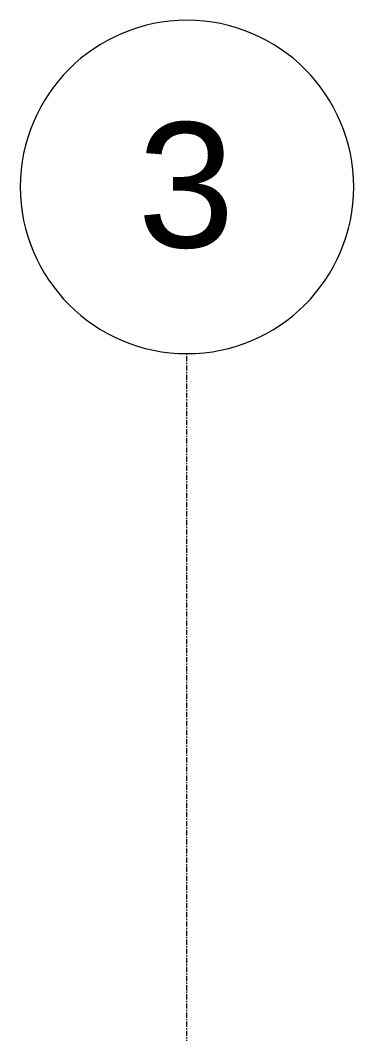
# Model space of a CAD drawing. Header units: inches. Extents: x -4061 to -1937, y 10959 to 12323.
# Drawn here: x -2843.3 to -2811.3, y 12225.1 to 12322.4 of the extents above; entities that cross this region are included whole.
import ezdxf

# ---------------------------------------------------------------- set-up
doc = ezdxf.new("R2010")
doc.units = ezdxf.units.IN
doc.header["$MEASUREMENT"] = 0
doc.linetypes.add('Grid Line 1_2_', pattern=[0.875, 0.5, -0.125, 0.125, -0.125])
for name, color, linetype, lineweight in [('0-1', 7, 'Continuous', 5), ('0-6', 165, 'Continuous', 5), ('S-GRID-1', 1, 'Grid Line 1_2_', 9), ('S-GRID-IDEN', 1, 'Continuous', 9), ('S-GRID-IDEN-1', 147, 'Continuous', 9)]:
    doc.layers.add(name, color=color, linetype=linetype, lineweight=lineweight)
doc.styles.add('Arial', font='arial.ttf', dxfattribs={"height": 12})

# ---------------------------------------------------------------- blocks, each defined once
blk = doc.blocks.new('Grid - Grid Head - Circle-50561-ENLARGED RCP - 1ST FLOOR PLAN - EAST')
at = {"layer": 'S-GRID-IDEN-1'}
for start, end in [(360, 180), (180, 360)]:
    blk.add_arc((0, 0), 0.25, start, end, dxfattribs=at)
blk = doc.blocks.new('CTR - 1st Phase - Shell_rvt-1-ENLARGED RCP - 1ST FLOOR PLAN - EAST')
at = {"layer": 'S-GRID-1'}
blk.add_line((-2827.324, 10958.723), (-2827.324, 12290.351), dxfattribs=at)
at = {"layer": '0-6', "xscale": 63.99999999999997, "yscale": 63.99999999999997, "zscale": 63.99999999999997}
blk.add_blockref('Grid - Grid Head - Circle-50561-ENLARGED RCP - 1ST FLOOR PLAN - EAST', (-2827.324, 12306.351), dxfattribs=at)
at = {"layer": 'S-GRID-IDEN', "insert": (-2832.076, 12312.543), "char_height": 12, "width": 11.312, "attachment_point": 1, "style": 'Arial'}
blk.add_mtext('3', dxfattribs=at)

msp = doc.modelspace()

# ---------------------------------------------------------------- block references
at = {"layer": '0-1'}
msp.add_blockref('CTR - 1st Phase - Shell_rvt-1-ENLARGED RCP - 1ST FLOOR PLAN - EAST', (0, 0), dxfattribs=at)

doc.saveas('drawing.dxf')
